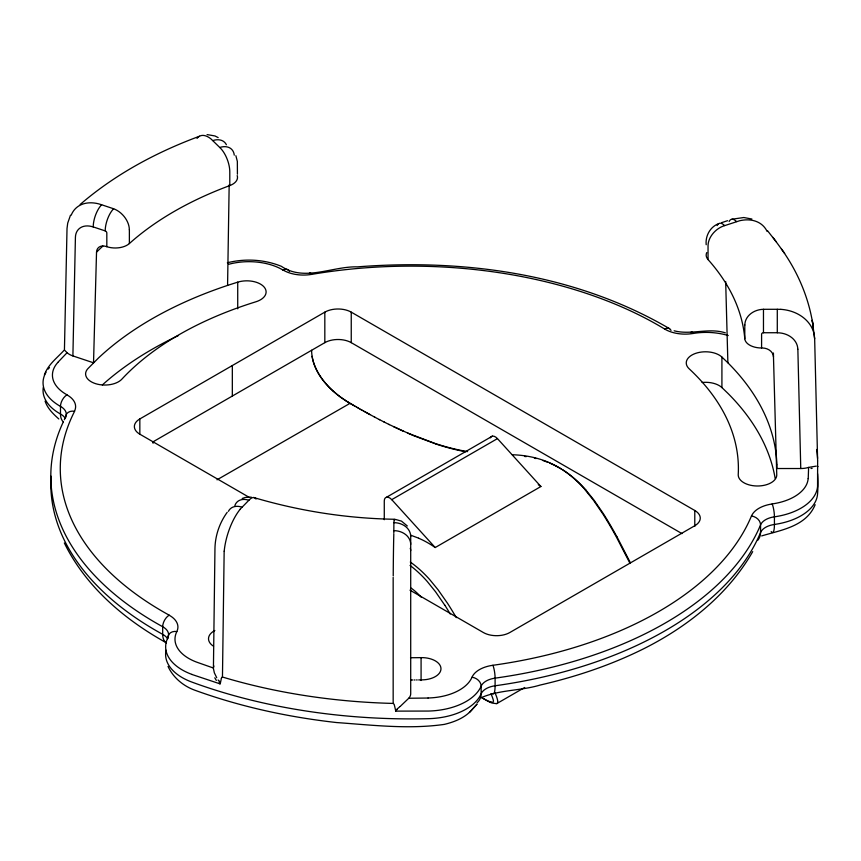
<?xml version="1.0" encoding="UTF-8"?>
<svg xmlns="http://www.w3.org/2000/svg" width="861" height="861" viewBox="0 0 861 861"><rect width="100%" height="100%" fill="white"/><g stroke="black" fill="none" stroke-linecap="round" stroke-linejoin="round"><path stroke-width="1.29" d="M776.891 464.617L776.816 462.831A366.248 211.451 0 0 0 727.889 362.804L721.916 357.057A19.276 11.128 0 0 0 695.376 353.462A19.276 11.128 0 0 0 689.155 368.788A327.686 189.194 0 0 1 738.232 474.519A19.276 11.128 0 0 0 756.884 485.991A19.276 11.128 0 0 0 776.762 475.218L773.479 356.917A11.215 9.159 0 0 0 762.276 347.995L761.587 347.995A16.822 9.708 0 0 1 744.787 338.75A334.477 193.101 0 0 0 708.043 259.559L708.043 245.815A18.576 13.442 -42.1 0 1 724.618 225.636L739.696 220.728A37.453 26.756 -43.8 0 1 767.14 231.491M744.797 338.75L744.797 325.017M761.587 347.995L761.598 334.262A1.862 1.518 0 0 1 763.47 332.744L777.289 332.733L777.289 309.293L763.47 309.293A18.576 15.154 -4.3 0 0 744.851 325.006M393.165 577.354L393.165 703.426A407.242 235.118 0 0 1 222.461 677.026L224.161 551.212M227.584 285.4L237.722 282.15A19.276 11.128 0 0 1 263.821 286.702A19.276 11.128 0 0 1 255.932 301.77A327.686 189.194 0 0 0 121.864 379.163A19.276 11.128 0 0 1 95.775 383.726A19.276 11.128 0 0 1 87.887 368.659L98.563 357.907A366.248 211.451 0 0 1 227.573 285.411L229.166 184.911M102.857 246.095A362.782 209.449 0 0 0 96.529 252.187L93.526 362.804L72.894 355.927L75.413 237.421A20.449 14.454 45 0 1 93.225 226.97A16.822 6.866 -71.6 0 1 101.641 204.767L113.609 208.76A18.576 12.807 47.8 0 1 129.333 229.79M393.811 532.83L393.886 522.67A18.576 0.657 -88.6 0 1 394.553 520.561M706.192 244.728C705.267 235.903 710.185 226.787 718.666 223.656M808.231 478.544L808.608 467.405L816.303 466.113M497.701 701.919L497.701 701.833A4.531 2.605 59.7 0 0 497.712 701.392L497.69 701.091A7.663 4.402 59.7 0 0 497.572 700.208L497.421 699.476A17.338 9.977 59.7 0 0 496.786 697.345L496.754 697.206A30.878 17.78 59.6 0 0 495.99 695.171A53.64 30.91 59.6 0 0 494.903 692.524M221.395 678.393L221.46 678.199A3.95 2.863 42 0 1 222.407 676.95M221.363 678.49L220.212 683.914L191.885 674.454M70.473 215.239L67.718 223.107L67.018 228.509L64.435 349.9C57.364 357.778 48.033 364.472 44.417 374.804M815.152 504.718C806.144 526.48 781.379 529.967 761.662 535.919M752.708 551.621C727.997 594.79 687.476 626.743 643.554 648.839C610.75 665.155 575.815 676.854 540.148 685.055C521.271 690.77 500.585 689.672 482.321 697.195M227.207 512.306C219.587 522.767 215.218 535.51 214.959 548.468L213.42 668.567L214.357 672.85L216.724 677.725M240.262 509.077L248.883 500.241A16.822 11.893 45 0 0 234.881 505.525M57.762 362.449L67.083 352.698A16.822 9.708 0 0 0 72.894 355.927M168.024 666.414C173.169 677.575 183.328 686.077 194.834 690.21C240.542 706.795 288.338 717.159 336.619 722.551C372.307 725.102 408.684 729.493 444.308 724.392C454.963 721.841 465.909 717.439 472.915 708.635M473.238 708.323L477.059 704.094L469.396 712.531M397.039 709.066L399.676 706.87M400.171 706.461L408.771 698.249L428.057 698.034M80.138 204.498C115.094 174.331 156.325 152.214 199.494 136.242M249.303 497.4L139.837 434.192L139.837 418.941L324.823 312.145A18.684 10.784 0 0 1 351.245 312.145L694.784 510.487A18.684 10.784 0 0 1 694.784 525.737L509.798 632.534A18.684 10.784 0 0 1 483.376 632.534L410.008 590.183M153.043 441.822L153.075 442.92L153.043 441.822L324.823 342.656A18.684 10.784 0 0 1 351.245 342.656L681.977 533.605M217.015 479.814L350.061 403.325L349.286 402.862M386.697 497.152L492.406 436.129M384.275 519.71L384.275 500.887A7.469 4.316 60 0 1 391.744 499.649L497.454 438.615L540.912 486.519L435.203 547.542A97.315 56.18 60 0 0 418.64 538.233M496.84 703.566L524.683 687.487M721.658 222.655L727.642 220.664M492.998 702.285L488.704 701.328L480.793 697.173M242.199 498.465L245.342 497.443L251.218 497.109M227.347 262.766C245.116 258.322 264.381 259.398 281.386 266.329C304.407 282.042 332.389 266.124 357.433 266.867C464.101 258.504 576.095 273.927 669.503 328.654M731.979 219.221L743.786 217.521L751.911 219.028M418.683 679.921L422.31 679.867A19.276 11.128 0 0 0 440.961 668.394A19.276 11.128 0 0 0 421.083 657.621A327.686 189.194 0 0 1 410.525 657.718M416.509 679.942L417.23 679.942M414.324 679.964L415.056 679.964M412.882 679.975L410.708 679.975M808.608 467.415A16.789 9.697 0 0 1 800.762 468.524L776.956 468.524L776.902 464.972M394.327 519.258C346.779 518.44 299.262 511.025 253.661 497.497M777.289 309.293L780.841 309.379M395.533 710.11L395.716 711.121L428.466 711.057A56.826 32.804 0 0 0 481.148 686.152A18.942 10.935 0 0 1 495.097 678.145A359.898 207.781 0 0 0 760.564 524.876A18.942 10.935 0 0 1 774.426 516.826A56.826 32.804 0 0 0 817.563 486.411L817.638 461.787M512.273 454.737C527.879 455.221 543.603 458.805 557.218 466.63M524.532 456.427L526.168 456.642M207.092 134.585L214.981 135.963L218.167 137.599M395.242 519.366L401.506 521.131L407.318 525.985M725.36 332.841C708.452 327.481 690.909 335.273 674.12 330.785M534.433 458.17L536.112 458.569M101.641 204.767L98.595 203.842A37.453 26.196 46.2 0 0 71.205 215.207M93.225 226.917L105.203 230.899A1.862 1.313 45 0 1 106.818 232.965L106.829 246.698A16.822 9.708 0 0 0 129.376 243.545A334.477 193.101 0 0 1 229.79 185.578A16.822 9.708 0 0 0 237.206 175.569M106.829 246.698L106.237 246.504A11.215 7.932 45 0 0 96.529 252.187M436.193 443.91L407.877 433.158M410.665 535.176L418.64 538.179M542.893 460.506L548.048 462.368M491.922 703.028L496.571 703.685A4.574 2.626 60 0 0 497.733 701.995M491.157 702.727L489.909 702.167M549.781 463.078L555.786 465.876M403.734 431.426L388.795 424.333M393.574 426.647L413.323 435.569L437.087 444.405A374.449 216.186 60 0 0 465.779 451.767M489.5 701.973L488.262 701.371M384.006 421.944L389.312 424.624M379.217 419.49L384.49 422.224M374.417 416.972L379.669 419.748M487.853 701.155L486.637 700.51M374.847 417.219L364.827 411.752M555.743 465.779L561.501 469.084M370.015 414.615L363.45 410.988M362.061 410.213L363.805 411.192M485.841 700.068L485.034 699.616M360.684 409.438L362.406 410.417M359.295 408.652L361.017 409.632M357.918 407.866L359.629 408.846M557.196 466.576L560.08 468.233A86.52 49.82 60.3 0 1 584.942 489.478M356.529 407.07L358.241 408.049M484.345 699.229L483.322 698.637M355.152 406.274L356.852 407.253M353.763 405.477L355.453 406.457M349.792 403.163L351.062 403.906M353.268 405.187L354.065 405.649M350.782 403.744L352.063 404.487M352.278 404.605L353.57 405.359M482.644 698.239L481.966 697.84M351.277 404.024L352.569 404.778M348.78 402.561L349.555 403.023M348.264 402.259L349.039 402.722M348.533 402.41L347.252 401.635M348.027 402.098L346.746 401.323M347.005 401.474L345.735 400.677M346.488 401.151L345.229 400.354M345.476 400.494L340.698 397.233M344.96 400.161L340.192 396.856M340.396 396.975L338.696 395.726M339.891 396.598L337.695 394.951M411.203 588.106L413.84 590.162A50.573 29.199 60 0 1 421.233 597.233M338.373 395.436L336.705 394.155M337.372 394.65L333.315 391.26M336.371 393.832C323.273 383.145 311.79 367.851 311.607 350.287M333.024 390.948C324.403 383.123 317.031 373.502 313.49 362.298M67.083 352.698L64.489 350.115M58.817 418.963C53.221 413.958 47.527 408.448 45.084 401.161M234.267 155.141A16.822 11.893 -45 0 0 219.759 147.479L211.01 138.944A37.453 15.778 70.6 0 0 197.018 138.417M702.113 382.478A19.276 11.128 0 0 1 721.916 387.568L727.879 393.316A366.216 211.44 0 0 1 775.158 478.425M391.744 499.649L435.203 547.542M585.781 489.92L594.09 500.209L603.378 513.705A226.066 130.517 60 0 1 616.863 536.704M584.888 489.575L593.347 500.09L602.775 513.813A228.391 131.884 60.4 0 1 616.422 537.07L629.929 563.234M767.614 230.845L776.148 241.726M781.401 248.958C797.749 271.689 809.125 298.347 813.107 326.125M772.963 237.388L784.662 253.392M218.694 680.836L218.113 679.975M444.825 605.251L435.526 591.744L427.228 581.466A84.389 48.722 60 0 0 410.062 565.44M616.896 536.683L630.349 562.674M64.338 542.979C85.766 586.696 124.436 619.597 166.453 642.844A18.684 10.515 -61.2 0 1 162.686 634.342A359.898 207.781 0 0 1 51.047 476.198M235.882 155.712L237.356 161.459L237.41 174.213M394.349 705.094L394.306 704.987A3.95 3.218 4.3 0 0 393.219 703.383M394.467 705.471L395.511 709.948M313.361 361.889L312.618 359.08M312.532 358.682L312.08 356.314M813.322 327.697L812.267 320.303L814.657 338.782L817.616 460.398M814.657 338.782L814.151 334.294A37.453 30.619 -2.1 0 0 780.852 309.336M725.672 281.504L727.879 362.804M797.856 349.189L800.762 468.524M817.616 460.657L817.627 461.421M129.376 229.812L129.376 243.545M763.47 309.293L763.47 332.733M721.916 357.057L721.916 387.568M694.784 510.487L694.784 526.405M421.083 657.621L421.083 680.502M410.708 536.102L410.708 693.729A16.789 9.697 0 0 1 408.771 698.249M351.245 312.145L351.245 342.656M324.823 312.145L324.823 342.656M237.722 282.15L237.722 308.851M232.33 365.538L232.33 396.06M229.79 185.578L229.79 171.834A18.576 8.147 69.8 0 0 219.759 147.522M167.83 638.636L167.83 637.678A18.942 10.935 0 0 0 162.686 626.722A359.898 207.781 0 0 1 63.187 422.138M65.522 417.833L65.522 417.359A18.942 10.935 0 0 0 60.485 406.381A56.826 32.804 0 0 1 46.053 372.21M562.933 469.966A84.389 48.722 60 0 1 585.803 489.887M493.493 701.317A5.069 2.927 60 0 0 493.418 700.736L493.331 700.284A14.26 8.233 60 0 0 492.815 698.497L492.783 698.379A27.735 16.015 60 0 0 492.115 696.527A49.68 28.682 60 0 0 490.953 693.665M444.857 605.218A226.066 130.517 60 0 1 450.238 614.011M467.62 451.616A373.265 214.055 60.2 0 1 436.172 443.813M456.308 617.638A228.391 131.841 59.6 0 0 447.602 603.4L438.045 589.753L429.478 579.302A86.52 50.078 59.7 0 0 410.277 562.039M102.351 384.942A366.216 211.44 0 0 1 178.496 335.521M139.837 434.192A18.684 10.784 0 0 1 139.837 418.941M213.517 646.224A19.276 11.128 0 0 1 214.841 630.5M64.327 419.748A359.898 207.781 0 0 1 65.522 417.359A9.342 7.318 27.1 0 1 74.477 411.257M428.057 697.991A47.29 27.304 0 0 0 472.011 677.22A28.198 16.284 0 0 1 492.912 665.284A350.47 202.346 0 0 0 751.459 515.987A9.342 7.415 22.7 0 1 760.564 524.876L760.564 532.507A18.684 14.831 22.7 0 1 757.605 540.45M492.912 665.273A9.342 1.787 82.1 0 1 495.097 678.145L495.097 685.776A18.684 3.573 82.1 0 1 492.729 693.654M472.086 677.23A9.342 7.405 23.2 0 1 481.148 686.152L481.148 693.772A18.684 14.809 23.2 0 1 477.091 702.813M191.938 674.411A56.6 32.675 0 0 1 167.906 637.689A9.342 7.329 26.6 0 1 176.806 631.543A28.198 16.284 0 0 0 169.111 615.195A9.342 5.252 -61.2 0 0 162.686 626.722L162.686 634.342A18.942 10.935 0 0 1 167.518 638.679M57.816 362.47A47.29 27.304 0 0 0 67.007 394.833A9.342 5.284 -61 0 0 60.485 406.381L60.485 414.012A18.684 10.58 -61 0 0 63.38 421.89M48.205 369.078A56.826 32.804 0 0 1 49.475 367.582M65.275 418.36A18.942 10.935 0 0 0 60.485 414.012A56.826 32.804 0 0 1 43.254 387.547M817.498 466.479A3.67 0.893 -75.8 0 1 817.961 466.651M808.156 478.544A47.29 27.304 0 0 1 772.166 503.922A9.342 1.83 81.9 0 1 774.426 516.826L774.426 524.457A18.684 3.659 81.9 0 1 771.176 531.538M816.615 449.464A407.242 235.118 0 0 1 817.573 458.396M817.573 473.722A407.242 235.118 0 0 1 817.563 494.042A56.826 32.804 0 0 1 774.426 524.457A18.942 10.935 0 0 0 760.564 532.507A359.898 207.781 0 0 1 495.097 685.776A18.942 10.935 0 0 0 481.148 693.772A56.826 32.804 0 0 1 428.466 718.677A407.242 235.118 0 0 1 191.885 682.084A56.826 32.804 0 0 1 166.065 650.227M309.454 273.217A9.342 2.163 80.3 0 1 311.51 274.411A350.47 202.346 0 0 1 664.703 329.063A28.198 16.284 0 0 0 693.062 333.476A47.29 27.304 0 0 1 728.223 335.542M690.899 332.604A9.342 2.12 80.5 0 1 693.062 333.487M664.724 329.053A9.342 5.532 -58.7 0 1 671.02 330.42M311.499 274.401A28.198 16.284 0 0 1 283.129 270.053M228.703 264.295A47.29 27.304 0 0 1 283.065 270.096M283.118 270.063A9.342 5.5 -59 0 1 289.382 271.409M751.502 515.987A28.198 16.284 0 0 1 772.188 503.976M169.251 615.195A350.47 202.346 0 0 1 74.606 411.278M66.943 394.876A28.198 16.284 0 0 1 74.455 411.246M176.871 631.554A47.29 27.304 0 0 0 196.943 662.238L213.431 668.028A16.822 9.719 0 0 1 213.937 666.005M773.415 352.999A362.782 209.449 0 0 1 773.479 356.917M708.043 259.559A16.822 9.708 0 0 1 706.741 252.596M729.116 221.546A16.822 6.866 71.6 0 1 736.585 221.589M717.148 225.539A16.822 6.866 71.6 0 1 724.618 225.582M777.289 332.787A20.449 16.693 0 0 1 797.813 349.189M811.008 468.524A21.051 2.583 -16.7 0 1 812.138 468.319M212.85 140.569A16.822 11.893 -45 0 1 226.389 144.734M105.203 230.899A16.822 6.866 -71.6 0 1 113.609 208.76M410.245 548.339A16.822 9.708 0 0 1 410.708 550.577M228.434 511.316A16.822 11.893 45 0 1 241.973 507.151M224.204 551.18A37.453 14.691 -72.3 0 1 240.262 509.152M393.229 575.88A37.453 0.57 -89.4 0 1 393.821 533.842M393.886 530.656A16.822 13.733 0 0 1 410.708 544.378M248.883 500.284A18.576 7.006 -73.3 0 1 256.04 499.079M393.886 522.67A16.822 13.733 0 0 1 410.708 536.403M396.501 710.024A6.597 4.413 -27.2 0 1 397.298 709.249M395.662 711.111A2.54 1.959 -20.5 0 1 396.34 709.981M219.178 682.095A3.67 1.819 61.3 0 1 219.867 683.838M219.404 681.073A7.222 4.37 56.7 0 1 219.846 681.729M216.348 680.438A21.051 9.912 53 0 1 214.798 677.801M538.265 484.678A97.315 56.18 60 0 1 540.912 486.476M490.339 437.851A7.469 4.316 60 0 1 497.454 438.615"/></g></svg>
